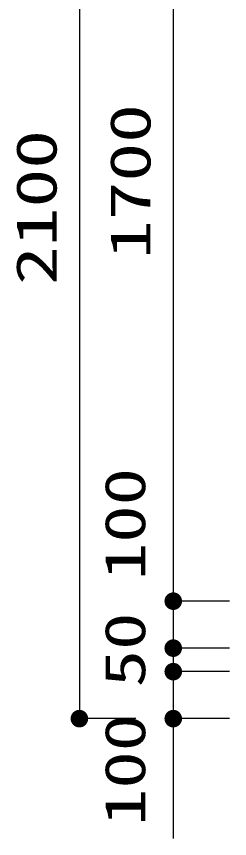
# Model space of a CAD drawing. Units: millimetres, scale not verified. Extents: x -9894 to 7424, y -6315 to 5763.
# Drawn here: x -7796 to -7342, y -3873 to -2123 of the extents above; entities that cross this region are included whole.
import ezdxf
from ezdxf.enums import TextEntityAlignment as Align

# ---------------------------------------------------------------- set-up
doc = ezdxf.new("R2010")
doc.units = ezdxf.units.MM
doc.header["$LTSCALE"] = 30
doc.layers.add('0-6_SUNPO', color=7, linetype='Continuous', lineweight=25)
doc.styles.add('ＭＳ ゴシック', font='')
doc.styles.get('ＭＳ ゴシック').set_extended_font_data('MS Gothic')

msp = doc.modelspace()

# ---------------------------------------------------------------- linework, layer by layer
at = {"layer": '0-6_SUNPO', "color": 4}
for p, q in [((-7662.32, -1517.93), (-7662.32, -3617.43)), ((-7462.32, -1667.93), (-7462.32, -3367.43)), ((-7342.32, -3367.43), (-7462.32, -3367.43)), ((-7342.32, -3367.43), (-7462.32, -3367.43)), ((-7462.32, -3367.43), (-7462.32, -3467.43)), ((-7342.32, -3467.43), (-7462.32, -3467.43)), ((-7342.32, -3467.43), (-7462.32, -3467.43)), ((-7462.32, -3467.43), (-7462.32, -3517.43)), ((-7342.32, -3517.43), (-7462.32, -3517.43)), ((-7342.32, -3517.43), (-7462.32, -3517.43)), ((-7462.32, -3517.43), (-7462.32, -3617.43)), ((-7542.32, -3617.43), (-7662.32, -3617.43)), ((-7462.32, -3617.43), (-7462.32, -3872.63)), ((-7342.32, -3617.43), (-7462.32, -3617.43))]:
    msp.add_line(p, q, dxfattribs=at)
at = {"layer": '0-6_SUNPO'}
for points in [[(-7477.91, -3357.02), (-7462.32, -3367.43), (-7479.64, -3360.26)], [(-7477.91, -3357.02), (-7462.32, -3367.43), (-7479.64, -3360.26)], [(-7475.58, -3354.18), (-7462.32, -3367.43), (-7477.91, -3357.02)], [(-7475.58, -3354.18), (-7462.32, -3367.43), (-7477.91, -3357.02)], [(-7472.74, -3351.84), (-7462.32, -3367.43), (-7475.58, -3354.18)], [(-7472.74, -3351.84), (-7462.32, -3367.43), (-7475.58, -3354.18)], [(-7469.49, -3350.11), (-7462.32, -3367.43), (-7472.74, -3351.84)], [(-7469.49, -3350.11), (-7462.32, -3367.43), (-7472.74, -3351.84)], [(-7465.98, -3349.04), (-7462.32, -3367.43), (-7469.49, -3350.11)], [(-7465.98, -3349.04), (-7462.32, -3367.43), (-7469.49, -3350.11)], [(-7462.32, -3348.68), (-7462.32, -3367.43), (-7465.98, -3349.04)], [(-7462.32, -3348.68), (-7462.32, -3367.43), (-7465.98, -3349.04)], [(-7458.66, -3349.04), (-7462.32, -3367.43), (-7462.32, -3348.68)], [(-7458.66, -3349.04), (-7462.32, -3367.43), (-7462.32, -3348.68)], [(-7455.14, -3350.11), (-7462.32, -3367.43), (-7458.66, -3349.04)], [(-7455.14, -3350.11), (-7462.32, -3367.43), (-7458.66, -3349.04)], [(-7451.9, -3351.84), (-7462.32, -3367.43), (-7455.14, -3350.11)], [(-7451.9, -3351.84), (-7462.32, -3367.43), (-7455.14, -3350.11)], [(-7449.06, -3354.18), (-7462.32, -3367.43), (-7451.9, -3351.84)], [(-7449.06, -3354.18), (-7462.32, -3367.43), (-7451.9, -3351.84)], [(-7446.73, -3357.02), (-7462.32, -3367.43), (-7449.06, -3354.18)], [(-7446.73, -3357.02), (-7462.32, -3367.43), (-7449.06, -3354.18)], [(-7445, -3360.26), (-7462.32, -3367.43), (-7446.73, -3357.02)], [(-7445, -3360.26), (-7462.32, -3367.43), (-7446.73, -3357.02)], [(-7480.71, -3363.78), (-7462.32, -3367.43), (-7481.07, -3367.43)], [(-7480.71, -3363.78), (-7462.32, -3367.43), (-7481.07, -3367.43)], [(-7481.07, -3367.43), (-7462.32, -3367.43), (-7480.71, -3371.09)], [(-7481.07, -3367.43), (-7462.32, -3367.43), (-7480.71, -3371.09)], [(-7479.64, -3360.26), (-7462.32, -3367.43), (-7480.71, -3363.78)], [(-7479.64, -3360.26), (-7462.32, -3367.43), (-7480.71, -3363.78)], [(-7480.71, -3371.09), (-7462.32, -3367.43), (-7479.64, -3374.61)], [(-7480.71, -3371.09), (-7462.32, -3367.43), (-7479.64, -3374.61)], [(-7479.64, -3374.61), (-7462.32, -3367.43), (-7477.91, -3377.85)], [(-7479.64, -3374.61), (-7462.32, -3367.43), (-7477.91, -3377.85)], [(-7477.91, -3377.85), (-7462.32, -3367.43), (-7475.58, -3380.69)], [(-7477.91, -3377.85), (-7462.32, -3367.43), (-7475.58, -3380.69)], [(-7475.58, -3380.69), (-7462.32, -3367.43), (-7472.74, -3383.02)], [(-7475.58, -3380.69), (-7462.32, -3367.43), (-7472.74, -3383.02)], [(-7472.74, -3383.02), (-7462.32, -3367.43), (-7469.49, -3384.76)], [(-7472.74, -3383.02), (-7462.32, -3367.43), (-7469.49, -3384.76)], [(-7469.49, -3384.76), (-7462.32, -3367.43), (-7465.98, -3385.82)], [(-7469.49, -3384.76), (-7462.32, -3367.43), (-7465.98, -3385.82)], [(-7465.98, -3385.82), (-7462.32, -3367.43), (-7462.32, -3386.18)], [(-7465.98, -3385.82), (-7462.32, -3367.43), (-7462.32, -3386.18)], [(-7443.93, -3363.78), (-7462.32, -3367.43), (-7445, -3360.26)], [(-7443.93, -3363.78), (-7462.32, -3367.43), (-7445, -3360.26)], [(-7443.57, -3367.43), (-7462.32, -3367.43), (-7443.93, -3363.78)], [(-7443.57, -3367.43), (-7462.32, -3367.43), (-7443.93, -3363.78)], [(-7462.32, -3386.18), (-7462.32, -3367.43), (-7458.66, -3385.82)], [(-7458.66, -3385.82), (-7462.32, -3367.43), (-7455.14, -3384.76)], [(-7455.14, -3384.76), (-7462.32, -3367.43), (-7451.9, -3383.02)], [(-7451.9, -3383.02), (-7462.32, -3367.43), (-7449.06, -3380.69)], [(-7449.06, -3380.69), (-7462.32, -3367.43), (-7446.73, -3377.85)], [(-7446.73, -3377.85), (-7462.32, -3367.43), (-7445, -3374.61)], [(-7445, -3374.61), (-7462.32, -3367.43), (-7443.93, -3371.09)], [(-7443.93, -3371.09), (-7462.32, -3367.43), (-7443.57, -3367.43)], [(-7462.32, -3386.18), (-7462.32, -3367.43), (-7458.66, -3385.82)], [(-7458.66, -3385.82), (-7462.32, -3367.43), (-7455.14, -3384.76)], [(-7455.14, -3384.76), (-7462.32, -3367.43), (-7451.9, -3383.02)], [(-7451.9, -3383.02), (-7462.32, -3367.43), (-7449.06, -3380.69)], [(-7449.06, -3380.69), (-7462.32, -3367.43), (-7446.73, -3377.85)], [(-7446.73, -3377.85), (-7462.32, -3367.43), (-7445, -3374.61)], [(-7445, -3374.61), (-7462.32, -3367.43), (-7443.93, -3371.09)], [(-7443.93, -3371.09), (-7462.32, -3367.43), (-7443.57, -3367.43)], [(-7480.71, -3463.78), (-7462.32, -3467.43), (-7481.07, -3467.43)], [(-7480.71, -3463.78), (-7462.32, -3467.43), (-7481.07, -3467.43)], [(-7479.64, -3460.26), (-7462.32, -3467.43), (-7480.71, -3463.78)], [(-7479.64, -3460.26), (-7462.32, -3467.43), (-7480.71, -3463.78)], [(-7477.91, -3457.02), (-7462.32, -3467.43), (-7479.64, -3460.26)], [(-7477.91, -3457.02), (-7462.32, -3467.43), (-7479.64, -3460.26)], [(-7475.58, -3454.18), (-7462.32, -3467.43), (-7477.91, -3457.02)], [(-7475.58, -3454.18), (-7462.32, -3467.43), (-7477.91, -3457.02)], [(-7472.74, -3451.84), (-7462.32, -3467.43), (-7475.58, -3454.18)], [(-7472.74, -3451.84), (-7462.32, -3467.43), (-7475.58, -3454.18)], [(-7469.49, -3450.11), (-7462.32, -3467.43), (-7472.74, -3451.84)], [(-7469.49, -3450.11), (-7462.32, -3467.43), (-7472.74, -3451.84)], [(-7465.98, -3449.04), (-7462.32, -3467.43), (-7469.49, -3450.11)], [(-7465.98, -3449.04), (-7462.32, -3467.43), (-7469.49, -3450.11)], [(-7462.32, -3448.68), (-7462.32, -3467.43), (-7465.98, -3449.04)], [(-7462.32, -3448.68), (-7462.32, -3467.43), (-7465.98, -3449.04)], [(-7458.66, -3449.04), (-7462.32, -3467.43), (-7462.32, -3448.68)], [(-7458.66, -3449.04), (-7462.32, -3467.43), (-7462.32, -3448.68)], [(-7455.14, -3450.11), (-7462.32, -3467.43), (-7458.66, -3449.04)], [(-7455.14, -3450.11), (-7462.32, -3467.43), (-7458.66, -3449.04)], [(-7451.9, -3451.84), (-7462.32, -3467.43), (-7455.14, -3450.11)], [(-7451.9, -3451.84), (-7462.32, -3467.43), (-7455.14, -3450.11)], [(-7449.06, -3454.18), (-7462.32, -3467.43), (-7451.9, -3451.84)], [(-7449.06, -3454.18), (-7462.32, -3467.43), (-7451.9, -3451.84)], [(-7446.73, -3457.02), (-7462.32, -3467.43), (-7449.06, -3454.18)], [(-7446.73, -3457.02), (-7462.32, -3467.43), (-7449.06, -3454.18)], [(-7445, -3460.26), (-7462.32, -3467.43), (-7446.73, -3457.02)], [(-7445, -3460.26), (-7462.32, -3467.43), (-7446.73, -3457.02)], [(-7443.93, -3463.78), (-7462.32, -3467.43), (-7445, -3460.26)], [(-7443.93, -3463.78), (-7462.32, -3467.43), (-7445, -3460.26)], [(-7443.57, -3467.43), (-7462.32, -3467.43), (-7443.93, -3463.78)], [(-7443.57, -3467.43), (-7462.32, -3467.43), (-7443.93, -3463.78)], [(-7481.07, -3467.43), (-7462.32, -3467.43), (-7480.71, -3471.09)], [(-7481.07, -3467.43), (-7462.32, -3467.43), (-7480.71, -3471.09)], [(-7480.71, -3471.09), (-7462.32, -3467.43), (-7479.64, -3474.61)], [(-7480.71, -3471.09), (-7462.32, -3467.43), (-7479.64, -3474.61)], [(-7479.64, -3474.61), (-7462.32, -3467.43), (-7477.91, -3477.85)], [(-7479.64, -3474.61), (-7462.32, -3467.43), (-7477.91, -3477.85)], [(-7477.91, -3477.85), (-7462.32, -3467.43), (-7475.58, -3480.69)], [(-7477.91, -3477.85), (-7462.32, -3467.43), (-7475.58, -3480.69)], [(-7475.58, -3480.69), (-7462.32, -3467.43), (-7472.74, -3483.02)], [(-7475.58, -3480.69), (-7462.32, -3467.43), (-7472.74, -3483.02)], [(-7472.74, -3483.02), (-7462.32, -3467.43), (-7469.49, -3484.76)], [(-7472.74, -3483.02), (-7462.32, -3467.43), (-7469.49, -3484.76)], [(-7469.49, -3484.76), (-7462.32, -3467.43), (-7465.98, -3485.82)], [(-7469.49, -3484.76), (-7462.32, -3467.43), (-7465.98, -3485.82)], [(-7465.98, -3485.82), (-7462.32, -3467.43), (-7462.32, -3486.18)], [(-7465.98, -3485.82), (-7462.32, -3467.43), (-7462.32, -3486.18)], [(-7462.32, -3486.18), (-7462.32, -3467.43), (-7458.66, -3485.82)], [(-7458.66, -3485.82), (-7462.32, -3467.43), (-7455.14, -3484.76)], [(-7455.14, -3484.76), (-7462.32, -3467.43), (-7451.9, -3483.02)], [(-7451.9, -3483.02), (-7462.32, -3467.43), (-7449.06, -3480.69)], [(-7449.06, -3480.69), (-7462.32, -3467.43), (-7446.73, -3477.85)], [(-7446.73, -3477.85), (-7462.32, -3467.43), (-7445, -3474.61)], [(-7445, -3474.61), (-7462.32, -3467.43), (-7443.93, -3471.09)], [(-7443.93, -3471.09), (-7462.32, -3467.43), (-7443.57, -3467.43)], [(-7462.32, -3486.18), (-7462.32, -3467.43), (-7458.66, -3485.82)], [(-7458.66, -3485.82), (-7462.32, -3467.43), (-7455.14, -3484.76)], [(-7455.14, -3484.76), (-7462.32, -3467.43), (-7451.9, -3483.02)], [(-7451.9, -3483.02), (-7462.32, -3467.43), (-7449.06, -3480.69)], [(-7449.06, -3480.69), (-7462.32, -3467.43), (-7446.73, -3477.85)], [(-7446.73, -3477.85), (-7462.32, -3467.43), (-7445, -3474.61)], [(-7445, -3474.61), (-7462.32, -3467.43), (-7443.93, -3471.09)], [(-7443.93, -3471.09), (-7462.32, -3467.43), (-7443.57, -3467.43)], [(-7465.98, -3499.04), (-7462.32, -3517.43), (-7469.49, -3500.11)], [(-7465.98, -3499.04), (-7462.32, -3517.43), (-7469.49, -3500.11)], [(-7462.32, -3498.68), (-7462.32, -3517.43), (-7465.98, -3499.04)], [(-7462.32, -3498.68), (-7462.32, -3517.43), (-7465.98, -3499.04)], [(-7458.66, -3499.04), (-7462.32, -3517.43), (-7462.32, -3498.68)], [(-7458.66, -3499.04), (-7462.32, -3517.43), (-7462.32, -3498.68)], [(-7455.14, -3500.11), (-7462.32, -3517.43), (-7458.66, -3499.04)], [(-7455.14, -3500.11), (-7462.32, -3517.43), (-7458.66, -3499.04)], [(-7480.71, -3513.78), (-7462.32, -3517.43), (-7481.07, -3517.43)], [(-7480.71, -3513.78), (-7462.32, -3517.43), (-7481.07, -3517.43)], [(-7479.64, -3510.26), (-7462.32, -3517.43), (-7480.71, -3513.78)], [(-7479.64, -3510.26), (-7462.32, -3517.43), (-7480.71, -3513.78)], [(-7477.91, -3507.02), (-7462.32, -3517.43), (-7479.64, -3510.26)], [(-7477.91, -3507.02), (-7462.32, -3517.43), (-7479.64, -3510.26)], [(-7475.58, -3504.18), (-7462.32, -3517.43), (-7477.91, -3507.02)], [(-7475.58, -3504.18), (-7462.32, -3517.43), (-7477.91, -3507.02)], [(-7472.74, -3501.84), (-7462.32, -3517.43), (-7475.58, -3504.18)], [(-7472.74, -3501.84), (-7462.32, -3517.43), (-7475.58, -3504.18)], [(-7469.49, -3500.11), (-7462.32, -3517.43), (-7472.74, -3501.84)], [(-7469.49, -3500.11), (-7462.32, -3517.43), (-7472.74, -3501.84)], [(-7451.9, -3501.84), (-7462.32, -3517.43), (-7455.14, -3500.11)], [(-7451.9, -3501.84), (-7462.32, -3517.43), (-7455.14, -3500.11)], [(-7449.06, -3504.18), (-7462.32, -3517.43), (-7451.9, -3501.84)], [(-7449.06, -3504.18), (-7462.32, -3517.43), (-7451.9, -3501.84)], [(-7446.73, -3507.02), (-7462.32, -3517.43), (-7449.06, -3504.18)], [(-7446.73, -3507.02), (-7462.32, -3517.43), (-7449.06, -3504.18)], [(-7445, -3510.26), (-7462.32, -3517.43), (-7446.73, -3507.02)], [(-7445, -3510.26), (-7462.32, -3517.43), (-7446.73, -3507.02)], [(-7443.93, -3513.78), (-7462.32, -3517.43), (-7445, -3510.26)], [(-7443.93, -3513.78), (-7462.32, -3517.43), (-7445, -3510.26)], [(-7443.57, -3517.43), (-7462.32, -3517.43), (-7443.93, -3513.78)], [(-7443.57, -3517.43), (-7462.32, -3517.43), (-7443.93, -3513.78)], [(-7481.07, -3517.43), (-7462.32, -3517.43), (-7480.71, -3521.09)], [(-7481.07, -3517.43), (-7462.32, -3517.43), (-7480.71, -3521.09)], [(-7480.71, -3521.09), (-7462.32, -3517.43), (-7479.64, -3524.61)], [(-7480.71, -3521.09), (-7462.32, -3517.43), (-7479.64, -3524.61)], [(-7479.64, -3524.61), (-7462.32, -3517.43), (-7477.91, -3527.85)], [(-7479.64, -3524.61), (-7462.32, -3517.43), (-7477.91, -3527.85)], [(-7477.91, -3527.85), (-7462.32, -3517.43), (-7475.58, -3530.69)], [(-7477.91, -3527.85), (-7462.32, -3517.43), (-7475.58, -3530.69)], [(-7475.58, -3530.69), (-7462.32, -3517.43), (-7472.74, -3533.02)], [(-7475.58, -3530.69), (-7462.32, -3517.43), (-7472.74, -3533.02)], [(-7472.74, -3533.02), (-7462.32, -3517.43), (-7469.49, -3534.76)], [(-7472.74, -3533.02), (-7462.32, -3517.43), (-7469.49, -3534.76)], [(-7469.49, -3534.76), (-7462.32, -3517.43), (-7465.98, -3535.82)], [(-7469.49, -3534.76), (-7462.32, -3517.43), (-7465.98, -3535.82)], [(-7465.98, -3535.82), (-7462.32, -3517.43), (-7462.32, -3536.18)], [(-7465.98, -3535.82), (-7462.32, -3517.43), (-7462.32, -3536.18)], [(-7462.32, -3536.18), (-7462.32, -3517.43), (-7458.66, -3535.82)], [(-7458.66, -3535.82), (-7462.32, -3517.43), (-7455.14, -3534.76)], [(-7455.14, -3534.76), (-7462.32, -3517.43), (-7451.9, -3533.02)], [(-7451.9, -3533.02), (-7462.32, -3517.43), (-7449.06, -3530.69)], [(-7449.06, -3530.69), (-7462.32, -3517.43), (-7446.73, -3527.85)], [(-7446.73, -3527.85), (-7462.32, -3517.43), (-7445, -3524.61)], [(-7445, -3524.61), (-7462.32, -3517.43), (-7443.93, -3521.09)], [(-7443.93, -3521.09), (-7462.32, -3517.43), (-7443.57, -3517.43)], [(-7462.32, -3536.18), (-7462.32, -3517.43), (-7458.66, -3535.82)], [(-7458.66, -3535.82), (-7462.32, -3517.43), (-7455.14, -3534.76)], [(-7455.14, -3534.76), (-7462.32, -3517.43), (-7451.9, -3533.02)], [(-7451.9, -3533.02), (-7462.32, -3517.43), (-7449.06, -3530.69)], [(-7449.06, -3530.69), (-7462.32, -3517.43), (-7446.73, -3527.85)], [(-7446.73, -3527.85), (-7462.32, -3517.43), (-7445, -3524.61)], [(-7445, -3524.61), (-7462.32, -3517.43), (-7443.93, -3521.09)], [(-7443.93, -3521.09), (-7462.32, -3517.43), (-7443.57, -3517.43)], [(-7672.74, -3601.84), (-7662.32, -3617.43), (-7675.58, -3604.18)], [(-7669.49, -3600.11), (-7662.32, -3617.43), (-7672.74, -3601.84)], [(-7665.98, -3599.04), (-7662.32, -3617.43), (-7669.49, -3600.11)], [(-7662.32, -3598.68), (-7662.32, -3617.43), (-7665.98, -3599.04)], [(-7658.66, -3599.04), (-7662.32, -3617.43), (-7662.32, -3598.68)], [(-7655.14, -3600.11), (-7662.32, -3617.43), (-7658.66, -3599.04)], [(-7651.9, -3601.84), (-7662.32, -3617.43), (-7655.14, -3600.11)], [(-7649.06, -3604.18), (-7662.32, -3617.43), (-7651.9, -3601.84)], [(-7472.74, -3601.84), (-7462.32, -3617.43), (-7475.58, -3604.18)], [(-7469.49, -3600.11), (-7462.32, -3617.43), (-7472.74, -3601.84)], [(-7465.98, -3599.04), (-7462.32, -3617.43), (-7469.49, -3600.11)], [(-7462.32, -3598.68), (-7462.32, -3617.43), (-7465.98, -3599.04)], [(-7458.66, -3599.04), (-7462.32, -3617.43), (-7462.32, -3598.68)], [(-7455.14, -3600.11), (-7462.32, -3617.43), (-7458.66, -3599.04)], [(-7451.9, -3601.84), (-7462.32, -3617.43), (-7455.14, -3600.11)], [(-7449.06, -3604.18), (-7462.32, -3617.43), (-7451.9, -3601.84)], [(-7680.71, -3613.78), (-7662.32, -3617.43), (-7681.07, -3617.43)], [(-7681.07, -3617.43), (-7662.32, -3617.43), (-7680.71, -3621.09)], [(-7679.64, -3610.26), (-7662.32, -3617.43), (-7680.71, -3613.78)], [(-7680.71, -3621.09), (-7662.32, -3617.43), (-7679.64, -3624.61)], [(-7677.91, -3607.02), (-7662.32, -3617.43), (-7679.64, -3610.26)], [(-7679.64, -3624.61), (-7662.32, -3617.43), (-7677.91, -3627.85)], [(-7675.58, -3604.18), (-7662.32, -3617.43), (-7677.91, -3607.02)], [(-7677.91, -3627.85), (-7662.32, -3617.43), (-7675.58, -3630.69)], [(-7675.58, -3630.69), (-7662.32, -3617.43), (-7672.74, -3633.02)], [(-7672.74, -3633.02), (-7662.32, -3617.43), (-7669.49, -3634.76)], [(-7669.49, -3634.76), (-7662.32, -3617.43), (-7665.98, -3635.82)], [(-7665.98, -3635.82), (-7662.32, -3617.43), (-7662.32, -3636.18)], [(-7646.73, -3607.02), (-7662.32, -3617.43), (-7649.06, -3604.18)], [(-7645, -3610.26), (-7662.32, -3617.43), (-7646.73, -3607.02)], [(-7643.93, -3613.78), (-7662.32, -3617.43), (-7645, -3610.26)], [(-7643.57, -3617.43), (-7662.32, -3617.43), (-7643.93, -3613.78)], [(-7662.32, -3636.18), (-7662.32, -3617.43), (-7658.66, -3635.82)], [(-7658.66, -3635.82), (-7662.32, -3617.43), (-7655.14, -3634.76)], [(-7655.14, -3634.76), (-7662.32, -3617.43), (-7651.9, -3633.02)], [(-7651.9, -3633.02), (-7662.32, -3617.43), (-7649.06, -3630.69)], [(-7649.06, -3630.69), (-7662.32, -3617.43), (-7646.73, -3627.85)], [(-7646.73, -3627.85), (-7662.32, -3617.43), (-7645, -3624.61)], [(-7645, -3624.61), (-7662.32, -3617.43), (-7643.93, -3621.09)], [(-7643.93, -3621.09), (-7662.32, -3617.43), (-7643.57, -3617.43)], [(-7480.71, -3613.78), (-7462.32, -3617.43), (-7481.07, -3617.43)], [(-7481.07, -3617.43), (-7462.32, -3617.43), (-7480.71, -3621.09)], [(-7479.64, -3610.26), (-7462.32, -3617.43), (-7480.71, -3613.78)], [(-7480.71, -3621.09), (-7462.32, -3617.43), (-7479.64, -3624.61)], [(-7477.91, -3607.02), (-7462.32, -3617.43), (-7479.64, -3610.26)], [(-7479.64, -3624.61), (-7462.32, -3617.43), (-7477.91, -3627.85)], [(-7475.58, -3604.18), (-7462.32, -3617.43), (-7477.91, -3607.02)], [(-7477.91, -3627.85), (-7462.32, -3617.43), (-7475.58, -3630.69)], [(-7475.58, -3630.69), (-7462.32, -3617.43), (-7472.74, -3633.02)], [(-7472.74, -3633.02), (-7462.32, -3617.43), (-7469.49, -3634.76)], [(-7469.49, -3634.76), (-7462.32, -3617.43), (-7465.98, -3635.82)], [(-7465.98, -3635.82), (-7462.32, -3617.43), (-7462.32, -3636.18)], [(-7446.73, -3607.02), (-7462.32, -3617.43), (-7449.06, -3604.18)], [(-7445, -3610.26), (-7462.32, -3617.43), (-7446.73, -3607.02)], [(-7443.93, -3613.78), (-7462.32, -3617.43), (-7445, -3610.26)], [(-7443.57, -3617.43), (-7462.32, -3617.43), (-7443.93, -3613.78)], [(-7462.32, -3636.18), (-7462.32, -3617.43), (-7458.66, -3635.82)], [(-7458.66, -3635.82), (-7462.32, -3617.43), (-7455.14, -3634.76)], [(-7455.14, -3634.76), (-7462.32, -3617.43), (-7451.9, -3633.02)], [(-7451.9, -3633.02), (-7462.32, -3617.43), (-7449.06, -3630.69)], [(-7449.06, -3630.69), (-7462.32, -3617.43), (-7446.73, -3627.85)], [(-7446.73, -3627.85), (-7462.32, -3617.43), (-7445, -3624.61)], [(-7445, -3624.61), (-7462.32, -3617.43), (-7443.93, -3621.09)], [(-7443.93, -3621.09), (-7462.32, -3617.43), (-7443.57, -3617.43)]]:
    msp.add_solid(points, dxfattribs=at)

# ---------------------------------------------------------------- texts
at = {"layer": '0-6_SUNPO', "color": 3, "style": 'ＭＳ ゴシック'}
for s, width, p in [('1700', 1.4, (-7484.82, -2639.4)), ('2100', 1.4, (-7684.82, -2694.54)), ('100', 1.35, (-7496.07, -3322.54)), ('50', 1.35, (-7496.07, -3550.72)), ('100', 1.35, (-7496.07, -3845.86))]:
    msp.add_text(s, height=86.59, rotation=90, dxfattribs=dict(at, width=width)).set_placement(p, align=Align.BOTTOM_LEFT)

doc.saveas('drawing.dxf')
